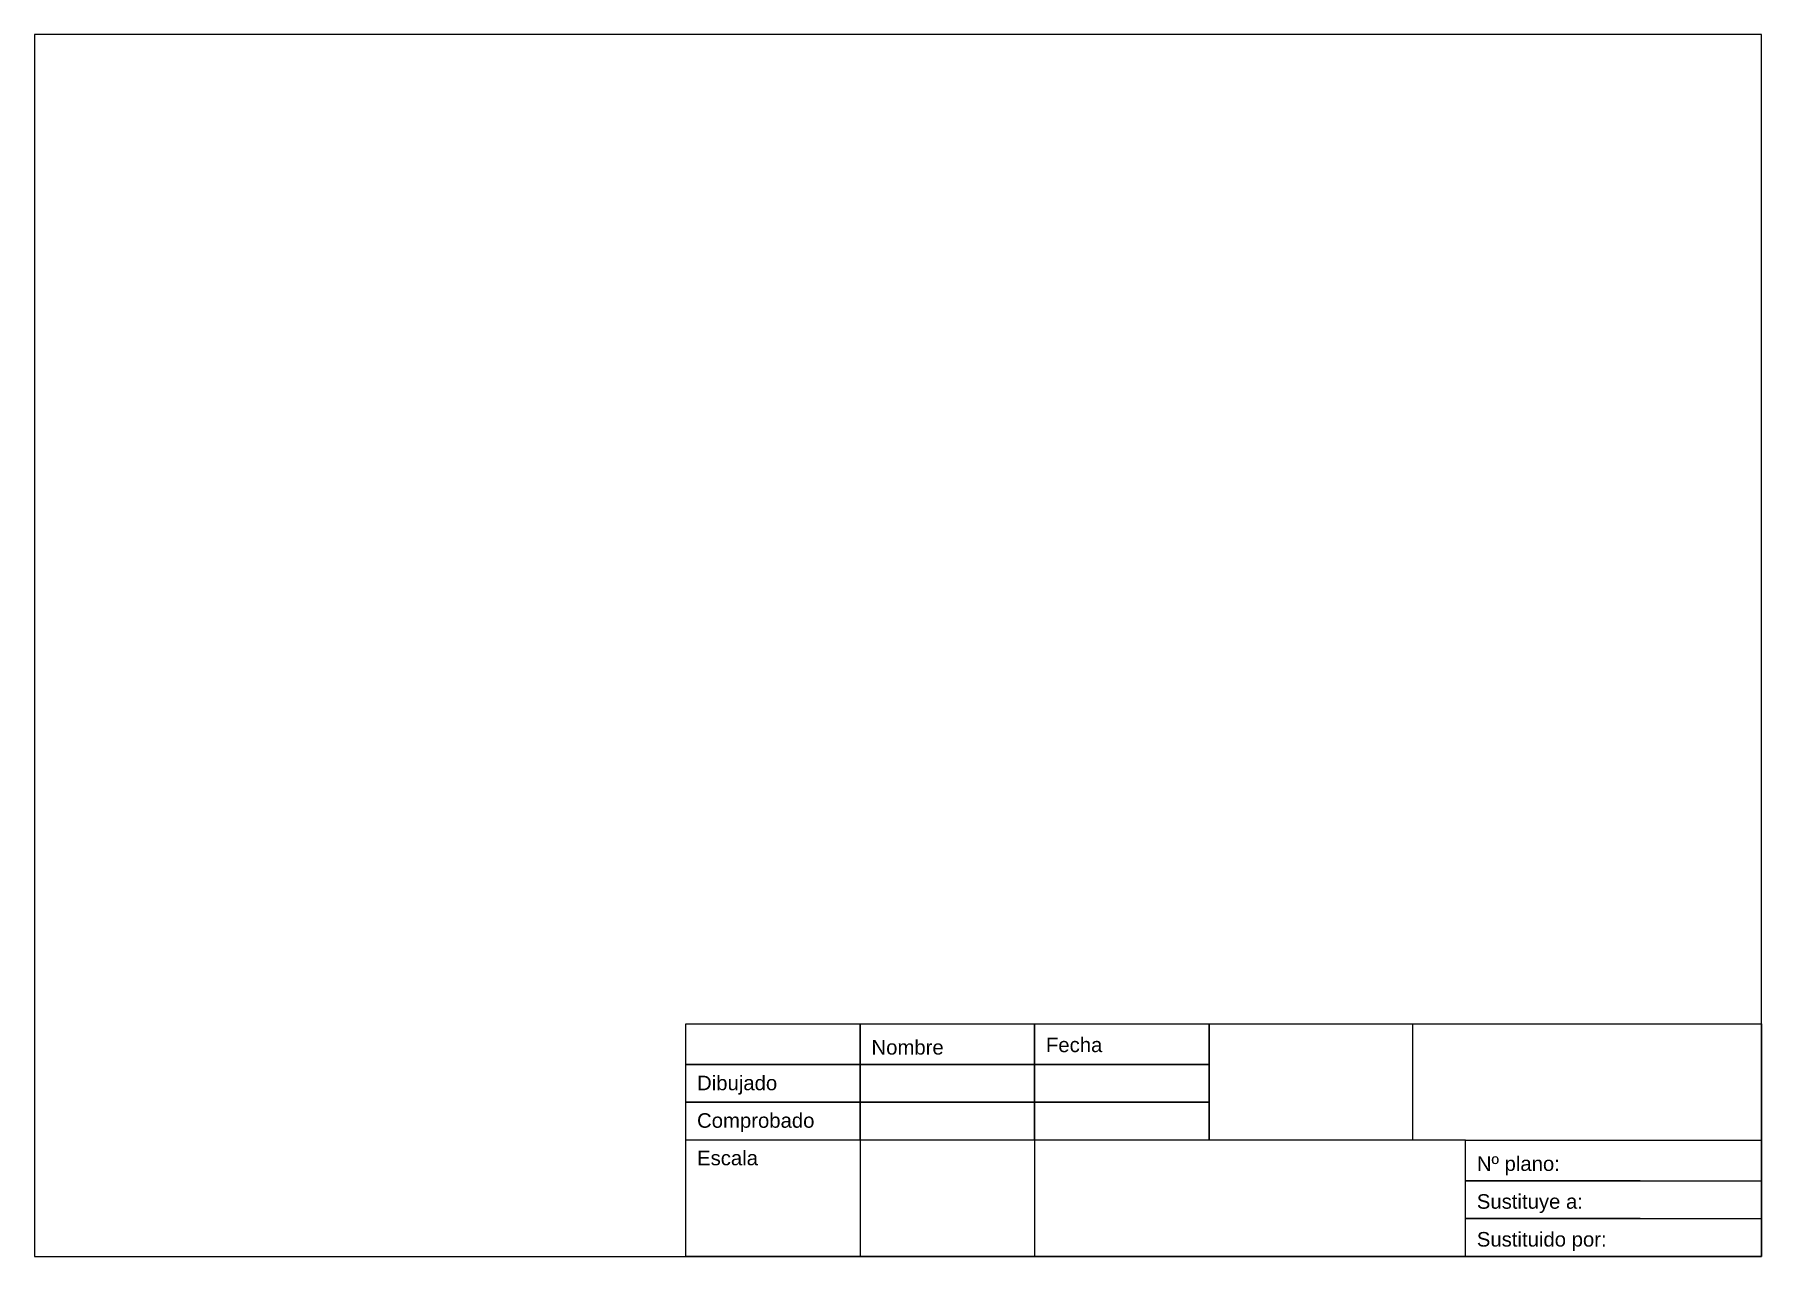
# Model space of a CAD drawing. Header units: millimetres. Extents: x 1112 to 1409, y 3171 to 3381.
import ezdxf

# ---------------------------------------------------------------- set-up
doc = ezdxf.new("R2010")
doc.units = ezdxf.units.MM
doc.styles.get("Standard").update_dxf_attribs({"font": 'arial.ttf'})

msp = doc.modelspace()

# ---------------------------------------------------------------- linework, layer by layer
for p, q in [((1254.15, 3191.25), (1254.15, 3171.25)), ((1284.15, 3191.25), (1284.15, 3171.25)), ((1358.26, 3191.25), (1409.15, 3191.25)), ((1358.26, 3184.25), (1358.26, 3191.25)), ((1388.26, 3184.25), (1358.26, 3184.25)), ((1358.26, 3184.25), (1409.15, 3184.25)), ((1358.26, 3177.75), (1358.26, 3184.25)), ((1388.26, 3177.75), (1358.26, 3177.75)), ((1358.26, 3177.75), (1409.15, 3177.75)), ((1358.26, 3171.25), (1358.26, 3177.75)), ((1388.26, 3171.25), (1358.26, 3171.25))]:
    msp.add_line(p, q)
for points in [[(1112.15, 3171.25), (1409.15, 3171.25), (1409.15, 3381.25), (1112.15, 3381.25)], [(1224.15, 3211.25), (1409.15, 3211.25), (1409.15, 3171.25), (1224.15, 3171.25)], [(1224.15, 3211.25), (1254.15, 3211.25), (1254.15, 3204.25), (1224.15, 3204.25)], [(1254.15, 3211.25), (1284.15, 3211.25), (1284.15, 3204.25), (1254.15, 3204.25)], [(1284.15, 3211.25), (1314.15, 3211.25), (1314.15, 3204.25), (1284.15, 3204.25)], [(1314.15, 3211.25), (1349.15, 3211.25), (1349.15, 3191.25), (1314.15, 3191.25)], [(1224.15, 3204.25), (1254.15, 3204.25), (1254.15, 3197.75), (1224.15, 3197.75)], [(1254.15, 3204.25), (1284.15, 3204.25), (1284.15, 3197.75), (1254.15, 3197.75)], [(1284.15, 3204.25), (1314.15, 3204.25), (1314.15, 3197.75), (1284.15, 3197.75)], [(1224.15, 3197.75), (1254.15, 3197.75), (1254.15, 3191.25), (1224.15, 3191.25)], [(1254.15, 3197.75), (1284.15, 3197.75), (1284.15, 3191.25), (1254.15, 3191.25)], [(1284.15, 3197.75), (1314.15, 3197.75), (1314.15, 3191.25), (1284.15, 3191.25)], [(1358.26, 3191.25), (1284.15, 3191.25), (1284.15, 3171.25), (1358.26, 3171.25)]]:
    msp.add_lwpolyline(points, close=True)

# ---------------------------------------------------------------- texts
for s, p in [('Nombre', (1256.09, 3205.95)), ('Fecha', (1286.09, 3206.37)), ('Dibujado', (1226.09, 3199.82)), ('Comprobado', (1226.09, 3193.37)), ('Escala', (1226.09, 3186.92)), ('Nº plano:', (1360.2, 3185.95)), ('Sustituye a:', (1360.2, 3179.45)), ('Sustituido por:', (1360.2, 3172.95))]:
    msp.add_text(s, height=2.5).set_placement(p)

doc.saveas('drawing.dxf')
